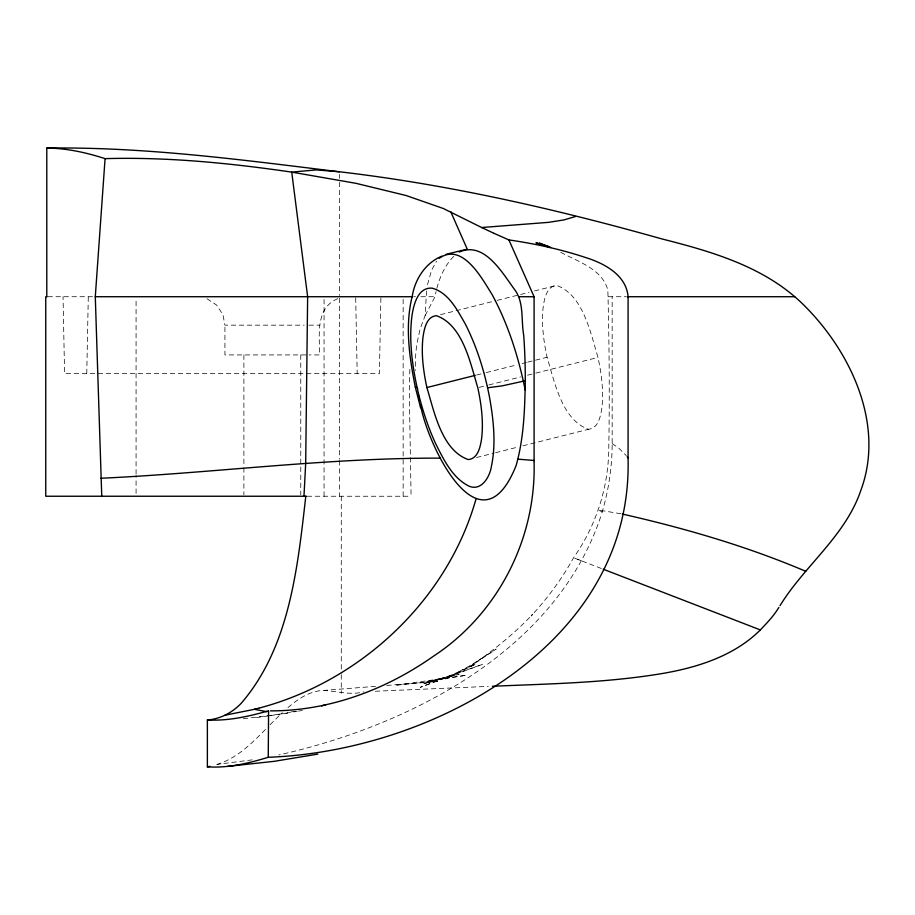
<?xml version="1.0" encoding="UTF-8"?>
<svg xmlns="http://www.w3.org/2000/svg" width="915" height="915" viewBox="0 0 915 915"><rect width="100%" height="100%" fill="white"/><g stroke="black" fill="none" stroke-linecap="round" stroke-linejoin="round"><path stroke-width="0.69" stroke-dasharray="4.58 3.43" d="M136.072 493.459L136.072 475.457M136.072 474.073L136.072 298.118M337.692 298.725C315.218 308 319.449 335.485 319.712 354.928L309.121 354.928M324.059 496.239L324.059 298.118M403.138 496.239L403.138 458.827M403.138 456.059L403.138 298.118M612.158 442.952L612.158 296.723M612.158 443.626L618.62 447.961L626.272 455.624M612.146 445.296C611.941 468.823 608.315 492.327 601.292 514.79M409.84 369.408L409.348 396.481L411.087 496.239M86.765 373.675L88.286 296.723M380.88 297.924L379.382 373.675L64.576 373.675L63.044 296.723M426.516 290.97L425.178 315.481L420.042 329.206L416.657 344.772L415.433 357.593L415.41 370.495M425.178 315.481L435.014 296.723L436.055 291.542M427.522 284.599L431.56 270.257L436.592 261.152M436.832 288.374C440.012 276.605 445.125 264.904 453.92 256.246M600.663 516.815C555.439 651.514 408.708 725.87 278.812 754.967M386.702 685.461L437.805 681.275L395.063 685.278L466.696 675.201L426.15 681.652L459.113 674.309L422.604 684.02L453.2 674.755L448.636 676.334L482.788 664.221L420.214 687.325L448.636 676.334L476.017 663.947L445.514 678.941L471.042 665.091L496.147 649.124L468.148 667.756C491.344 652.04 513.544 634.633 532.77 614.171L531.146 615.944C547.525 598.307 561.97 578.852 573.556 557.75C595.39 526.765 607.686 489.948 608.715 451.861C609.71 397.979 609.264 343.994 607.846 290.147C602.299 268.381 576.656 261.404 559.282 251.465M265.384 729.507C251.019 744.261 235.349 759.542 214.876 765.089M270.108 724.703L282.278 712.694M287.916 707.627C297.73 699.22 309.236 691.294 322.549 690.459C336.503 690.894 349.782 695.549 363.964 691.877M440.527 314.646L495.793 300.726M497.177 300.372L519.285 294.802M520.658 294.458L528.95 292.365M534.474 290.97L556.583 285.4C583.278 294.813 590.633 333.415 597.998 357.445C601.544 374.086 603.82 391.288 601.818 408.296C600.572 416.222 598.353 428.414 588.482 429.295C561.787 419.894 554.433 381.292 547.078 357.262C543.521 340.62 541.245 323.418 543.258 306.411C544.494 298.473 546.712 286.292 556.583 285.4M476.612 375.013L484.904 372.931M486.288 372.577L516.678 364.925M522.202 363.529L526.354 362.477M527.726 362.134L547.078 357.262M479.174 387.377L487.466 385.295M488.85 384.941L520.624 376.934M527.532 375.196L534.44 373.457M535.824 373.114L597.998 357.445M476.486 457.523L494.237 453.051M495.598 452.708L517.455 447.195M522.923 445.822L588.482 429.295M270.131 715.667L297.169 711.39M298.473 711.138L302.373 710.372M252.243 759.862L217.37 764.322M243.241 718.744L288.042 713.151M256.349 717.6L268.747 715.862M295.591 711.413L287.447 712.225M375.573 686.342L324.059 690.402M375.287 691.237L488.335 686.399M47.912 296.723L94.256 296.723M414.175 296.723L415.524 296.723M420.866 296.723L435.014 296.723M608.315 296.723L625.906 296.723M206.962 298.725L216.603 305.061L222.94 314.691L224.93 325.157L304.157 325.157M308.961 325.157L319.724 325.157M305.839 354.928L224.93 354.928L224.93 325.157M307.223 496.239L411.201 496.239M620.896 513.75L598.193 509.998L602.207 511.862M601.349 568.49L573.602 557.761M577.571 559.294L580.979 560.609M355.695 297.935L357.193 373.675M341.272 496.239L341.272 673.291M341.272 674.721L341.272 693.273M339.385 174.399L339.385 178.299M339.385 182.199L339.385 295.431M339.385 298.153L339.385 459.181M339.385 460.611L339.385 496.239M300.76 354.928L300.76 494.809M243.893 354.928L243.893 466.261M243.893 467.691L243.893 494.809"/><path stroke-width="1.37" d="M46.791 296.723L46.791 148.07C144.078 146.72 240.817 159.736 337.178 171.505C447.195 184.19 555.336 208.894 661.82 238.906C711.95 251.602 764.265 266.677 802.375 303.677C850.035 350.045 885.503 424.022 860.843 490.383C845.334 536.167 804.674 565.493 780.015 605.627M305.804 496.239C297.65 567.163 289.826 647.191 241 703.521C232.147 712.705 220.195 719.053 207.373 719.991L207.373 766.839C228.098 768.257 248.583 763.293 268.255 757.277L268.587 710.886M534.086 461.606L534.097 296.723L508.9 239.924L493.906 233.291M508.9 239.924C534.852 243.699 560.621 249.223 585.52 257.504C604.072 263.234 626.329 274.935 628.079 296.723L628.079 458.587M420.568 405.356C428.129 446.531 480.364 554.764 516.094 465.621C523.769 438.697 524.73 410.332 525.267 382.493C525.347 366.675 524.844 350.857 523.689 335.084C521.058 320.616 524.032 303.746 515.694 291.073C502.781 273.905 484.893 240.668 459.284 252.048M628.079 459.376C632.356 644.332 431.182 751.398 268.255 757.277M534.074 462.281C536.201 538.855 497.806 614.114 433.435 656.215C386.004 689.704 329.011 711.024 270.52 710.864M101.748 496.239L95.286 296.723L105.076 158.638C86.25 152.542 66.658 148.23 46.791 148.07M303.974 496.239L305.679 463.585L307.634 296.723L291.725 172.112C229.974 163.11 167.548 156.888 105.076 158.638M476.097 498.686C447.458 600.377 360.67 681.24 259.185 708.084M778.871 607.4C773.644 616.15 766.518 623.47 759.507 630.767C733.841 655.769 698.5 667.149 663.97 673.234C607.343 682.91 549.698 683.814 492.442 686.25M439.177 258.305C462.555 241.892 482.079 278.675 492.121 294.584C507.825 323.681 518.027 355.478 524.741 387.754M415.833 386.507L415.307 387.137L420.603 407.804M441.979 256.143C425.841 262.525 415.067 278.983 412.333 295.808C404.727 325.82 409.394 357.25 415.307 387.137C416.702 387.663 417.938 387.583 417.617 389.882C419.07 396.195 420.728 402.463 422.581 408.673C426.173 420.683 430.485 432.498 435.757 443.889C443.729 459.639 452.227 477.607 468.686 486.025C481.313 491.755 489.937 476.784 491.435 466.25C496.159 443.581 493.54 420.111 489.582 397.533C484.698 371.982 476.955 346.819 465.094 323.601C457.191 309.899 448.67 292.823 432.257 288.179C418.063 286.864 413.649 304.489 412.036 315.401C408.811 339.476 412.059 363.918 417.08 387.514M575.409 216.535L564.109 219.897L548.474 222.356L481.69 227.526L443.306 208.494L406.157 195.536L355.992 183.332L291.725 172.112L316.27 169.904L339.385 171.791M268.255 710.886C248.491 716.548 228.052 721.043 207.373 719.991M325.729 704.802L321.6 705.957M258.808 708.176L256.543 708.782M256.166 708.873L255.216 709.125M254.839 709.217L225.124 715.175M426.882 387.548C423.325 370.907 421.049 353.705 423.05 336.697C424.297 328.76 426.516 316.579 436.386 315.686C463.082 325.1 470.436 363.701 477.802 387.731C481.347 404.373 483.623 421.575 481.622 438.582C480.375 446.509 478.156 458.701 468.286 459.582C441.59 450.18 434.236 411.578 426.882 387.548L475.228 375.367M525.267 380.777L502.118 385.878L487.592 387.766M446.017 254.347L467.245 249.132L450.798 211.845M209.878 766.347L207.373 766.839M317.837 754.109L274.077 761.349L227.572 766.381M100.799 478.271C213.973 472.975 326.895 457.775 440.355 458.141M46.837 296.723L45.75 296.723L45.75 496.239L306.25 496.239M95.286 296.723L412.814 296.723M519.331 296.723L534.097 296.723M627.13 296.723L794.735 296.723M518.027 459.17L534.086 460.462M266.906 711.733L254.45 709.308M622.28 514.036C684.797 528.23 746.674 546.175 805.749 571.292M549.457 246.821L535.961 242.807L549.892 247.21L539.312 243.127L550.556 247.565M603.214 569.199L760.376 629.932M493.711 233.211L481.69 227.526M627.187 456.699L628.079 457.797M419.116 399.009L419.299 399.866M524.97 388.841L525.176 389.927M418.418 395.566L418.59 396.435"/></g></svg>
